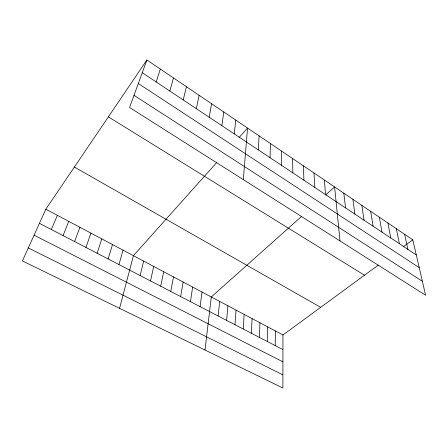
<?xml version="1.0" encoding="UTF-8"?>
<svg xmlns="http://www.w3.org/2000/svg" width="448" height="448" viewBox="0 0 448 448"><rect width="100%" height="100%" fill="white"/><g stroke="black" fill="none" stroke-linecap="round" stroke-linejoin="round"><path stroke-width="0.67" d="M378.241 265.149L282.968 334.975L282.873 388.024L22.4 260.921L45.836 209.21L146.894 59.976L412.798 239.826L425.6 295.238L129.578 107.481L146.894 59.976M281.557 165.34L281.635 151.11M275.195 345.598L275.391 330.954M267.344 341.527L267.719 326.889M270.054 157.69L270.474 143.562M259.403 337.406L259.958 322.767M251.356 333.234L252.095 318.601M258.339 149.901L259.118 135.878M243.208 329.006L244.138 314.378M234.959 324.727L236.079 310.106M243.303 179.614L247.548 128.055L238.98 137.642M226.604 320.393L227.926 305.777M218.137 316.002L219.66 301.398M234.242 133.879L235.771 120.092M204.994 350.022L211.299 296.962L301.61 216.378M200.071 306.634L202.037 292.051M221.855 125.642L223.776 111.978M190.445 301.638L192.651 287.073M180.673 296.576L183.131 282.022M209.222 117.242L211.557 103.712M170.766 291.435L173.477 276.903M160.709 286.216L163.677 271.706M196.347 108.679L199.114 95.295M150.5 280.924L153.742 266.437M183.221 99.949L186.43 86.716M140.14 275.554L143.657 261.089M119.554 308.33L133.431 255.662L216.726 162.523M169.837 91.05L173.499 77.974M118.955 264.561L123.049 250.158M108.114 258.938L112.51 244.569M156.178 81.967L160.322 69.059M97.11 253.232L101.814 238.896M85.932 247.436L90.961 233.139M74.581 241.55L79.934 227.293M63.056 235.57L68.746 221.357M51.341 229.494L57.378 215.331M325.455 195.104L334.606 186.939L340.01 240.951M403.194 246.859L412.798 239.826M28.28 247.946L282.895 374.87M34.065 235.178L282.918 361.822M39.441 223.322L282.946 349.614M45.836 209.21L282.968 334.975M74.385 167.048L320.684 307.334M108.366 116.866L364.493 275.223M134.002 95.34L422.386 281.322M138.303 83.535L419.222 267.635M142.251 72.705L416.287 254.934M404.617 234.293L407.91 249.362M396.312 228.676L399.403 243.706M387.89 222.975L390.768 237.966M379.338 217.196L381.998 232.137M370.658 211.327L373.1 226.212M361.85 205.369L364.056 220.203M352.906 199.315L354.878 214.099M343.829 193.178L345.548 207.894M324.374 180.018L325.55 194.594M313.964 172.978L314.843 187.477M303.374 165.816L303.946 180.23M292.6 158.525L292.852 172.855"/></g></svg>
